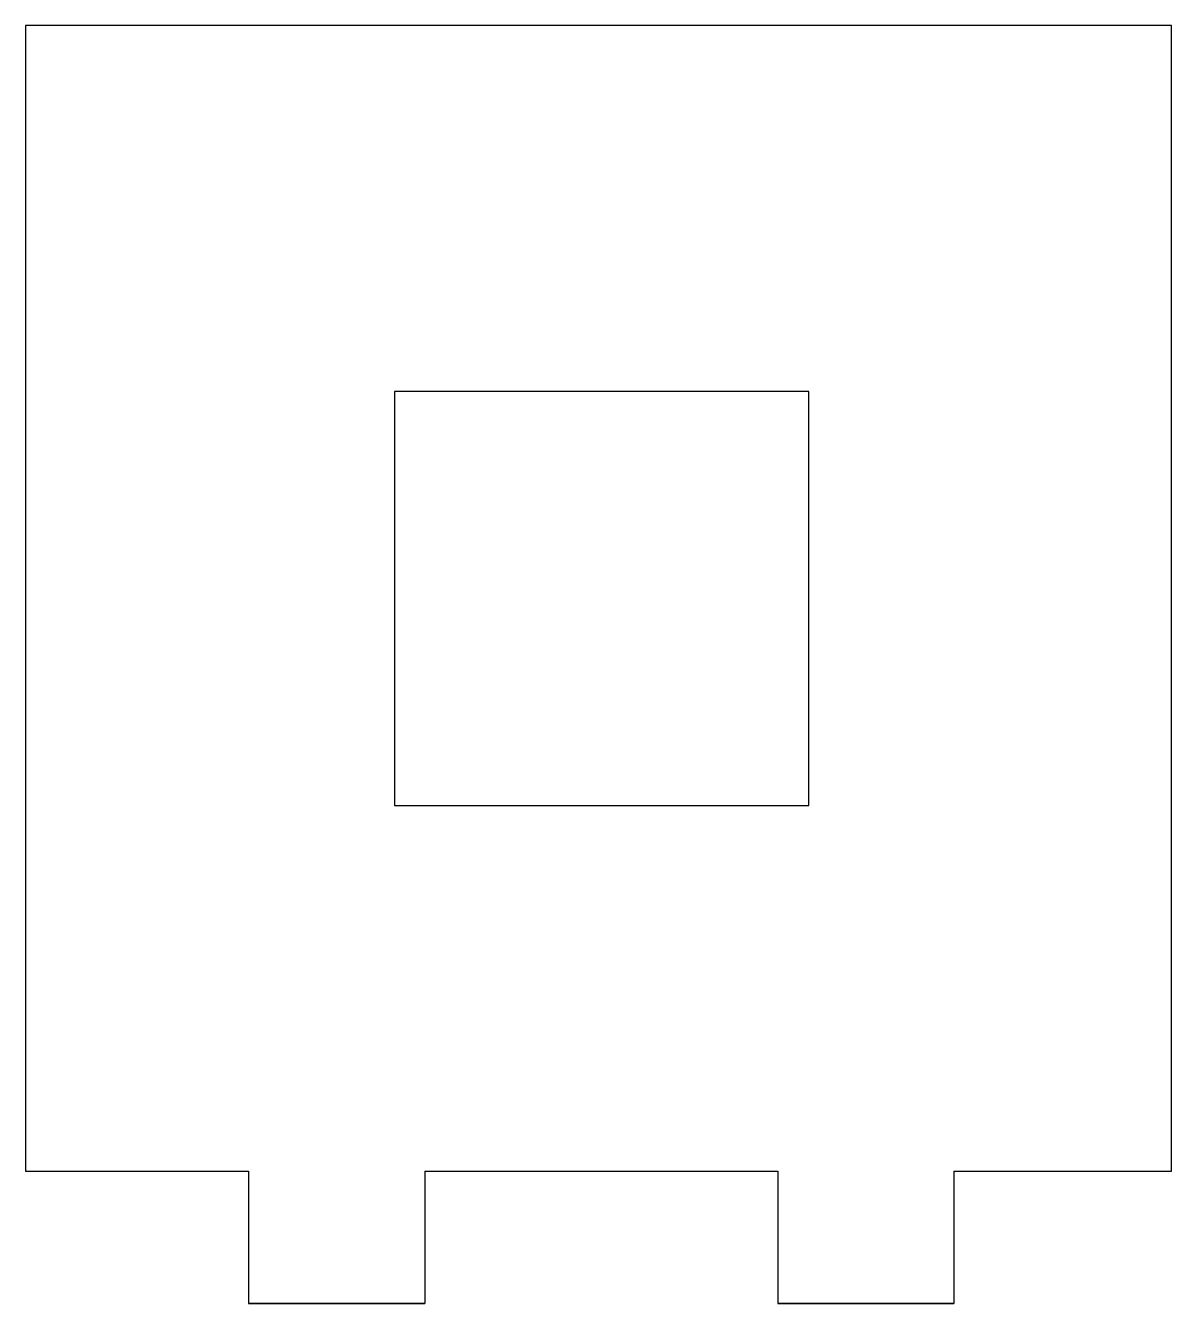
# Model space of a CAD drawing. Header units: millimetres. Extents: x 0 to 26, y -3 to 26.
import ezdxf

# ---------------------------------------------------------------- set-up
doc = ezdxf.new("R2010")
doc.units = ezdxf.units.MM
doc.layers.add('Pad001', color=7, linetype='CONTINUOUS')

msp = doc.modelspace()

# ---------------------------------------------------------------- linework, layer by layer
at = {"layer": 'Pad001'}
for p, q in [((0, 26), (0, 26, 3)), ((26, 26), (0, 26)), ((26, 26, 3), (0, 26, 3)), ((0, 26), (0, 26, 3)), ((0, 26), (0, 0)), ((0, 26, 3), (0, 0, 3)), ((0, 26), (0, 0)), ((26, 26), (0, 26)), ((26, 26, 3), (0, 26, 3)), ((0, 26, 3), (0, 0, 3)), ((26, 26), (26, 26, 3)), ((26, 0), (26, 26)), ((26, 0, 3), (26, 26, 3)), ((26, 26), (26, 26, 3)), ((26, 0), (26, 26)), ((26, 0, 3), (26, 26, 3)), ((17.774338, 17.698568), (8.374338, 17.698568)), ((8.374338, 17.698568), (8.374338, 8.298568)), ((17.774338, 17.698568, 3), (8.374338, 17.698568, 3)), ((8.374338, 17.698568, 3), (8.374338, 17.698568)), ((17.774338, 17.698568), (8.374338, 17.698568)), ((8.374338, 17.698568, 3), (8.374338, 8.298568, 3)), ((8.374338, 17.698568), (8.374338, 8.298568)), ((8.374338, 17.698568, 3), (8.374338, 17.698568)), ((8.374338, 17.698568, 3), (8.374338, 8.298568, 3)), ((17.774338, 17.698568, 3), (8.374338, 17.698568, 3)), ((17.774338, 8.298568), (17.774338, 17.698568)), ((17.774338, 8.298568, 3), (17.774338, 17.698568, 3)), ((17.774338, 17.698568, 3), (17.774338, 17.698568)), ((17.774338, 8.298568), (17.774338, 17.698568)), ((17.774338, 17.698568, 3), (17.774338, 17.698568)), ((17.774338, 8.298568, 3), (17.774338, 17.698568, 3)), ((8.374338, 8.298568), (17.774338, 8.298568)), ((8.374338, 8.298568, 3), (17.774338, 8.298568, 3)), ((8.374338, 8.298568), (17.774338, 8.298568)), ((8.374338, 8.298568, 3), (8.374338, 8.298568)), ((8.374338, 8.298568, 3), (8.374338, 8.298568)), ((8.374338, 8.298568, 3), (17.774338, 8.298568, 3)), ((17.774338, 8.298568, 3), (17.774338, 8.298568)), ((17.774338, 8.298568, 3), (17.774338, 8.298568)), ((0, 0), (5.061175, 0)), ((0, 0, 3), (5.061175, 0, 3)), ((0, 0), (0, 0, 3)), ((0, 0), (0, 0, 3)), ((0, 0), (5.061175, 0)), ((0, 0, 3), (5.061175, 0, 3)), ((5.061175, 0, 3), (5.061175, 0)), ((5.061175, 0, 3), (5.061175, -3, 3)), ((5.061175, 0), (5.061175, -3)), ((5.061175, 0, 3), (5.061175, 0)), ((5.061175, 0), (5.061175, -3)), ((5.061175, 0, 3), (5.061175, -3, 3)), ((9.061175, 0), (17.065914, 0)), ((9.061175, 0, 3), (17.065914, 0, 3)), ((9.061175, 0), (9.061175, 0, 3)), ((9.061175, 0), (9.061175, -3)), ((9.061175, 0, 3), (9.061175, -3, 3)), ((9.061175, 0), (9.061175, 0, 3)), ((9.061175, 0), (17.065914, 0)), ((9.061175, 0), (9.061175, -3)), ((9.061175, 0, 3), (9.061175, -3, 3)), ((9.061175, 0, 3), (17.065914, 0, 3)), ((17.065914, 0, 3), (17.065914, 0)), ((17.065914, 0, 3), (17.065914, -3, 3)), ((17.065914, 0), (17.065914, -3)), ((17.065914, 0, 3), (17.065914, 0)), ((17.065914, 0), (17.065914, -3)), ((17.065914, 0, 3), (17.065914, -3, 3)), ((21.065914, 0), (26, 0)), ((21.065914, 0, 3), (26, 0, 3)), ((21.065914, 0), (21.065914, 0, 3)), ((21.065914, 0), (21.065914, -3)), ((21.065914, 0, 3), (21.065914, -3, 3)), ((21.065914, 0), (21.065914, 0, 3)), ((21.065914, 0), (26, 0)), ((21.065914, 0), (21.065914, -3)), ((21.065914, 0, 3), (21.065914, -3, 3)), ((21.065914, 0, 3), (26, 0, 3)), ((26, 0), (26, 0, 3)), ((26, 0), (26, 0, 3)), ((5.061175, -3, 3), (5.061175, -3)), ((5.061175, -3), (9.061175, -3)), ((9.061175, -3, 3), (5.061175, -3, 3)), ((5.061175, -3, 3), (5.061175, -3)), ((5.061175, -3), (9.061175, -3)), ((9.061175, -3, 3), (5.061175, -3, 3)), ((9.061175, -3), (9.061175, -3, 3)), ((9.061175, -3), (9.061175, -3, 3)), ((17.065914, -3, 3), (17.065914, -3)), ((17.065914, -3), (21.065914, -3)), ((21.065914, -3, 3), (17.065914, -3, 3)), ((17.065914, -3, 3), (17.065914, -3)), ((17.065914, -3), (21.065914, -3)), ((21.065914, -3, 3), (17.065914, -3, 3)), ((21.065914, -3), (21.065914, -3, 3)), ((21.065914, -3), (21.065914, -3, 3))]:
    msp.add_line(p, q, dxfattribs=at)

doc.saveas('drawing.dxf')
